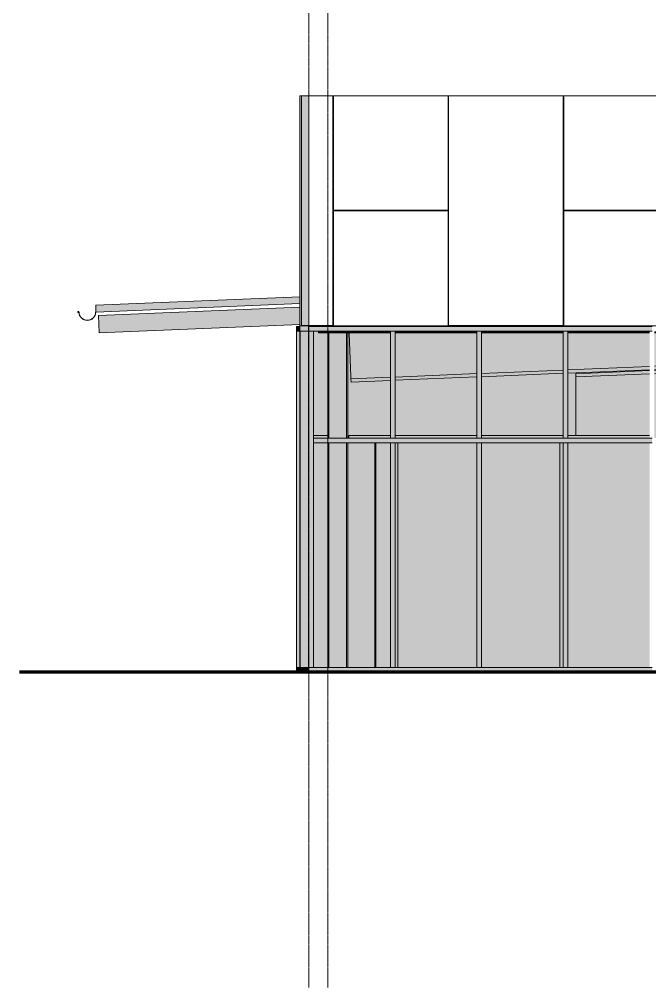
# Model space of a CAD drawing. Header units: inches. Extents: x 20478 to 36715, y -248 to 750.
# Drawn here: x 23883.7 to 24147.7, y -132 to 273.3 of the extents above; entities that cross this region are included whole.
import ezdxf

# ---------------------------------------------------------------- set-up
doc = ezdxf.new("R2010")
doc.units = ezdxf.units.IN
doc.header["$MEASUREMENT"] = 0
doc.linetypes.add('Grid Line 1_2_', pattern=[0.875, 0.5, -0.125, 0.125, -0.125])
for name, color, linetype, lineweight in [('A-GLAZ-CURT', 52, 'Continuous', 9), ('A-GLAZ-CWMG', 51, 'Continuous', 9), ('A-ROOF', 132, 'Continuous', 13), ('A-ROOF-OTLN', 132, 'Continuous', 9), ('A-WALL-PATT', 111, 'Continuous', 13), ('C-TOPO', 7, 'Continuous', 9), ('I-WALL', 2, 'Continuous', 13), ('L-SITE-WALL', 31, 'Continuous', 13), ('S-BEAM', 12, 'Continuous', 9), ('S-COLS', 52, 'Continuous', 9), ('S-GRID', 1, 'Continuous', 9)]:
    doc.layers.add(name, color=color, linetype=linetype, lineweight=lineweight)

# ---------------------------------------------------------------- blocks, each defined once
blk = doc.blocks.new('Girt_C - 8_D-1076693-Elevation - South')
at = {"layer": 'S-BEAM'}
h = blk.add_hatch(color=256, dxfattribs=at)
h.paths.add_polyline_path([(22069.53, 98), (22069.64, 98), (22069.64, 98.98), (22069.53, 98.98)], flags=0)
h.paths.add_polyline_path([(22063.52, 99.05), (22069.45, 99.05), (22069.45, 99.16), (22063.52, 99.14)], flags=0)
for p, q in [((22069.45, 99.16), (22063.52, 99.16)), ((22063.52, 99.05), (22069.45, 99.05)), ((22069.53, 98.98), (22069.53, 98))]:
    blk.add_line(p, q, dxfattribs=at)
for radius, start in [(0.188, 0), (0.0782, 2.1227)]:
    blk.add_arc((22069.45, 98.98), radius, start, 90, dxfattribs=at)
blk = doc.blocks.new('W-Wide Flange-Column - B3_B-1008592-Elevation - South')
at = {"layer": 'S-COLS'}
h = blk.add_hatch(color=256, dxfattribs=at)
h.paths.add_polyline_path([(22070.07, 2), (22070.02, 96), (22069.64, 96), (22069.64, 2)], flags=0)
h.paths.add_polyline_path([(22070.07, 98), (22070.02, 142.02), (22069.64, 142), (22069.64, 98), (22070.02, 98)], flags=0)
h = blk.add_hatch(color=256, dxfattribs=at)
h.paths.add_polyline_path([(22070.59, 2), (22070.77, 2), (22070.77, 96), (22070.07, 96), (22070.11, 2), (22070.42, 2)], flags=0)
h.paths.add_polyline_path([(22070.09, 98), (22070.77, 98), (22070.77, 142.02), (22070.07, 142), (22070.07, 98)], flags=0)
h = blk.add_hatch(color=256, dxfattribs=at)
h.paths.add_polyline_path([(22070.77, 2), (22076.77, 2), (22076.77, 96), (22070.77, 96), (22070.77, 20.12)], flags=0)
h.paths.add_polyline_path([(22070.77, 98), (22076.77, 98), (22076.77, 142.02), (22070.77, 142), (22070.77, 99.81)], flags=0)
h = blk.add_hatch(color=256, dxfattribs=at)
h.paths.add_polyline_path([(22077.11, 2), (22077.46, 2), (22077.41, 96), (22076.77, 96), (22076.77, 2), (22076.91, 2)], flags=0)
h.paths.add_polyline_path([(22077.46, 98), (22077.42, 142.02), (22076.77, 142), (22076.81, 98), (22077.43, 98)], flags=0)
h = blk.add_hatch(color=256, dxfattribs=at)
h.paths.add_polyline_path([(22077.89, 2), (22077.89, 96), (22077.46, 96), (22077.46, 2)], flags=0)
h.paths.add_polyline_path([(22077.46, 98), (22077.89, 98), (22077.89, 142.02), (22077.46, 142), (22077.46, 99.81)], flags=0)
for p, q in [((22069.64, 142), (22069.64, 98)), ((22070.07, 142), (22070.07, 98)), ((22077.46, 142), (22077.46, 98)), ((22077.89, 98), (22077.89, 142)), ((22069.64, 96), (22069.64, 2)), ((22070.07, 96), (22070.07, 2)), ((22077.46, 96), (22077.46, 2)), ((22077.89, 2), (22077.89, 96))]:
    blk.add_line(p, q, dxfattribs=at)
blk = doc.blocks.new('Girt_C - 8_D-1056689-Elevation - South')
at = {"layer": 'S-BEAM'}
h = blk.add_hatch(color=256, dxfattribs=at)
h.paths.add_polyline_path([(22078.39, 98.98), (22095.77, 98.98), (22095.77, 99.16), (22078.39, 99.14), (22078.39, 99.07)], flags=0)
h.paths.add_polyline_path([(25638.16, 98.98), (25669.14, 98.98), (25669.14, 99.16), (25526.02, 99.14), (25526.02, 98.98), (25629.52, 98.98)], flags=0)
h.paths.add_polyline_path([(26260.21, 98.98), (26262.89, 98.98), (26262.89, 99.16), (26235.2, 99.14), (26235.2, 98.98), (26242.93, 98.98)], flags=0)
h.paths.add_polyline_path([(22097.77, 98.98), (22131.95, 98.98), (22131.95, 99.16), (22097.77, 99.14), (22097.77, 98.98)], flags=0)
h.paths.add_polyline_path([(25672.77, 98.98), (25672.89, 98.98), (25672.89, 99.16), (25672.77, 99.14), (25672.77, 99.06)], flags=0)
h.paths.add_polyline_path([(22133.95, 98.98), (22168.14, 98.98), (22168.14, 99.16), (22133.95, 99.14), (22133.95, 98.98)], flags=0)
h.paths.add_polyline_path([(22170.14, 98.98), (22204.33, 98.98), (22204.33, 99.16), (22170.14, 99.14), (22170.14, 98.98)], flags=0)
h.paths.add_polyline_path([(26233.2, 98.98), (26233.2, 99.16), (26199.02, 99.14), (26199.02, 98.98), (26225.65, 98.98)], flags=0)
h.paths.add_polyline_path([(22206.33, 98.98), (22240.52, 98.98), (22240.52, 99.16), (22206.33, 99.14), (22206.33, 98.98)], flags=0)
h.paths.add_polyline_path([(22242.52, 98.98), (22276.7, 98.98), (22276.7, 99.16), (22242.52, 99.14), (22242.52, 98.98)], flags=0)
h.paths.add_polyline_path([(25521.27, 98.98), (25521.27, 99.16), (25506.27, 99.14), (25506.27, 98.98)], flags=0)
h.paths.add_polyline_path([(22278.7, 98.98), (22311.77, 98.98), (22311.77, 99.16), (22278.7, 99.14), (22278.7, 98.98)], flags=0)
h.paths.add_polyline_path([(25501.52, 98.98), (25501.52, 99.16), (25309.14, 99.14), (25309.14, 98.98), (25499.93, 98.98)], flags=0)
h.paths.add_polyline_path([(26197.02, 98.98), (26197.02, 99.16), (26162.83, 99.14), (26162.83, 98.98), (26191.1, 98.98)], flags=0)
h.paths.add_polyline_path([(22313.77, 98.98), (22314.02, 98.98), (22314.02, 99.16), (22313.77, 99.14), (22313.77, 98.98)], flags=0)
h.paths.add_polyline_path([(25803.77, 98.98), (25834.02, 98.98), (25834.02, 99.16), (25803.77, 99.14), (25803.77, 99.06)], flags=0)
h.paths.add_polyline_path([(22426.27, 98.98), (22456.52, 98.99), (22456.52, 99.16), (22426.27, 99.13), (22426.27, 98.98)], flags=0)
h.paths.add_polyline_path([(22811.14, 98.98), (22811.52, 98.99), (22811.52, 99.16), (22811.14, 99.13), (22811.14, 98.99)], flags=0)
h.paths.add_polyline_path([(26160.83, 98.98), (26160.83, 99.16), (26128.02, 99.14), (26128.02, 98.98), (26156.54, 98.98)], flags=0)
h.paths.add_polyline_path([(22813.52, 98.98), (22847.7, 98.99), (22847.7, 99.16), (22813.52, 99.13), (22813.52, 98.99)], flags=0)
h.paths.add_polyline_path([(22849.7, 98.98), (22883.89, 98.99), (22883.89, 99.16), (22849.7, 99.13), (22849.7, 98.99)], flags=0)
h.paths.add_polyline_path([(22889.26, 98.98), (23337.39, 99), (23337.39, 99.16), (22889.26, 99.13), (22889.26, 98.99)], flags=0)
h.paths.add_polyline_path([(26123.27, 98.98), (26123.27, 99.16), (26090.45, 99.14), (26090.45, 98.98), (26121.98, 98.98)], flags=0)
h.paths.add_polyline_path([(26088.45, 98.98), (26088.45, 99.16), (26054.27, 99.14), (26054.27, 98.98), (26087.42, 98.98)], flags=0)
h.paths.add_polyline_path([(23343.02, 98.98), (23373.27, 99.01), (23373.27, 99.16), (23343.02, 99.12), (23343.02, 99)], flags=0)
h.paths.add_polyline_path([(25305.52, 98.98), (25305.52, 99.16), (25305.27, 99.14), (25305.27, 98.98)], flags=0)
h.paths.add_polyline_path([(25836.02, 98.98), (25836.27, 98.98), (25836.27, 99.16), (25836.02, 99.14), (25836.02, 99.06)], flags=0)
h.paths.add_polyline_path([(23375.27, 98.98), (23375.52, 99.01), (23375.52, 99.16), (23375.27, 99.12), (23375.27, 99.01)], flags=0)
h.paths.add_polyline_path([(25112.52, 98.98), (25112.52, 99.16), (25112.27, 99.14), (25112.27, 98.98)], flags=0)
h.paths.add_polyline_path([(23954.27, 98.98), (23954.52, 99.02), (23954.52, 99.16), (23954.27, 99.11), (23954.27, 99.02)], flags=0)
h.paths.add_polyline_path([(26052.27, 98.98), (26052.27, 99.16), (26018.08, 99.14), (26018.08, 98.98), (26018.3, 98.98)], flags=0)
h.paths.add_polyline_path([(23956.52, 98.98), (23989.45, 99.02), (23989.45, 99.16), (23956.52, 99.11), (23956.52, 99.02)], flags=0)
h.paths.add_polyline_path([(25110.27, 98.98), (25110.27, 99.16), (25080.02, 99.14), (25080.02, 98.98), (25102.51, 98.98)], flags=0)
h.paths.add_polyline_path([(23991.45, 98.98), (24025.64, 99.02), (24025.64, 99.16), (23991.45, 99.11), (23991.45, 99.02)], flags=0)
h.paths.add_polyline_path([(24027.64, 98.98), (24061.83, 99.02), (24061.83, 99.16), (24027.64, 99.11), (24027.64, 99.02)], flags=0)
h.paths.add_polyline_path([(26016.08, 98.98), (26016.08, 99.16), (25983.02, 99.14), (25983.02, 98.98), (26001.03, 98.98)], flags=0)
h.paths.add_polyline_path([(24244.02, 98.98), (24244.02, 99.16), (24243.77, 99.14), (24243.77, 98.98)], flags=0)
h.paths.add_polyline_path([(24063.83, 98.98), (24098.02, 99.02), (24098.02, 99.16), (24063.83, 99.11), (24063.83, 99.02)], flags=0)
h.paths.add_polyline_path([(24241.77, 98.98), (24241.77, 99.16), (24208.58, 99.14), (24208.58, 98.98), (24238.55, 98.98)], flags=0)
h.paths.add_polyline_path([(24100.02, 98.98), (24133.58, 99.02), (24133.58, 99.16), (24100.02, 99.11), (24100.02, 99.02)], flags=0)
h.paths.add_polyline_path([(24138.33, 98.98), (24170.39, 99.02), (24170.39, 99.16), (24138.33, 99.14), (24138.33, 99.02)], flags=0)
h.paths.add_polyline_path([(24206.58, 98.98), (24206.58, 99.16), (24172.39, 99.14), (24172.39, 98.98), (24186.71, 98.98)], flags=0)
h.paths.add_polyline_path([(25981.02, 98.98), (25981.02, 99.16), (25980.77, 99.14), (25980.77, 98.98)], flags=0)
h = blk.add_hatch(color=256, dxfattribs=at)
h.paths.add_polyline_path([(24243.77, 96.61), (24244.02, 96.61), (24244.02, 98.98), (24243.77, 98.98), (24243.77, 97)], flags=0)
h.paths.add_polyline_path([(25112.27, 96.61), (25112.52, 96.61), (25112.52, 98.98), (25112.27, 98.98), (25112.27, 97)], flags=0)
h.paths.add_polyline_path([(25305.27, 96.61), (25305.52, 96.61), (25305.52, 98.98), (25305.27, 98.98)], flags=0)
h.paths.add_polyline_path([(25309.14, 96.61), (25501.52, 96.61), (25501.52, 98.98), (25309.14, 98.98)], flags=0)
h.paths.add_polyline_path([(25506.27, 96.61), (25521.27, 96.61), (25521.27, 98.98), (25506.27, 98.98)], flags=0)
h.paths.add_polyline_path([(25526.02, 96.61), (25669.14, 96.61), (25669.14, 98.98), (25526.02, 98.98)], flags=0)
h.paths.add_polyline_path([(25672.89, 96.61), (25672.89, 98.98), (25672.77, 98.98), (25672.77, 96.61)], flags=0)
h.paths.add_polyline_path([(25836.02, 96.61), (25836.27, 96.61), (25836.27, 98.98), (25836.02, 98.98), (25836.02, 97)], flags=0)
h.paths.add_polyline_path([(25980.77, 96.61), (25981.02, 96.61), (25981.02, 98.98), (25980.77, 98.98), (25980.77, 97)], flags=0)
h.paths.add_polyline_path([(22889.26, 96.61), (23337.39, 96.61), (23337.39, 98.98), (22889.26, 98.98)], flags=0)
h.paths.add_polyline_path([(23954.52, 96.61), (23954.52, 98.98), (23954.27, 98.98), (23954.27, 96.61)], flags=0)
h.paths.add_polyline_path([(22811.52, 96.61), (22811.52, 98.98), (22811.14, 98.98), (22811.14, 96.61)], flags=0)
h.paths.add_polyline_path([(23375.52, 96.61), (23375.52, 98.98), (23375.27, 98.98), (23375.27, 96.61)], flags=0)
h.paths.add_polyline_path([(22313.77, 96.61), (22314.02, 96.61), (22314.02, 98.98), (22313.77, 98.98), (22313.77, 97)], flags=0)
h.paths.add_polyline_path([(22166.77, 98), (22168.14, 98), (22168.14, 98.98), (22133.95, 98.98), (22133.95, 98), (22147.77, 98)], flags=0)
h.paths.add_polyline_path([(22171.52, 98), (22204.33, 98), (22204.33, 98.98), (22170.14, 98.98), (22170.14, 98)], flags=0)
h.paths.add_polyline_path([(22821.66, 98), (22847.7, 98), (22847.7, 98.98), (22813.52, 98.98), (22813.52, 98)], flags=0)
h.paths.add_polyline_path([(25834.02, 98), (25834.02, 98.98), (25803.77, 98.98), (25803.77, 98), (25810.95, 98)], flags=0)
h.paths.add_polyline_path([(22849.7, 98), (22883.89, 98), (22883.89, 98.98), (22849.7, 98.98)], flags=0)
h.paths.add_polyline_path([(26156.54, 98), (26160.83, 98), (26160.83, 98.98), (26128.02, 98.98), (26128.02, 98), (26139.26, 98)], flags=0)
h.paths.add_polyline_path([(26162.83, 98), (26197.02, 98), (26197.02, 98.98), (26162.83, 98.98)], flags=0)
h.paths.add_polyline_path([(22206.33, 98), (22240.52, 98), (22240.52, 98.98), (22206.33, 98.98)], flags=0)
h.paths.add_polyline_path([(25983.02, 98), (26016.08, 98), (26016.08, 98.98), (25983.02, 98.98)], flags=0)
h.paths.add_polyline_path([(26199.02, 98), (26233.2, 98), (26233.2, 98.98), (26199.02, 98.98)], flags=0)
h.paths.add_polyline_path([(22456.52, 98), (22456.52, 98.98), (22426.27, 98.98), (22426.27, 98)], flags=0)
h.paths.add_polyline_path([(26018.08, 98), (26052.27, 98), (26052.27, 98.98), (26018.08, 98.98)], flags=0)
h.paths.add_polyline_path([(22113.21, 98), (22131.95, 98), (22131.95, 98.98), (22097.77, 98.98), (22097.77, 98)], flags=0)
h.paths.add_polyline_path([(26054.27, 98), (26088.45, 98), (26088.45, 98.98), (26054.27, 98.98)], flags=0)
h.paths.add_polyline_path([(22303.28, 98), (22311.77, 98), (22311.77, 98.98), (22278.7, 98.98), (22278.7, 98), (22286, 98)], flags=0)
h.paths.add_polyline_path([(26235.2, 98), (26262.89, 98), (26262.89, 98.98), (26235.2, 98.98)], flags=0)
h.paths.add_polyline_path([(23343.02, 98), (23373.27, 98), (23373.27, 98.98), (23343.02, 98.98)], flags=0)
h.paths.add_polyline_path([(22078.65, 98), (22095.77, 98), (22095.77, 98.98), (22078.39, 98.98), (22078.39, 98)], flags=0)
h.paths.add_polyline_path([(26090.45, 98), (26123.27, 98), (26123.27, 98.98), (26090.45, 98.98)], flags=0)
h.paths.add_polyline_path([(25102.51, 98), (25110.27, 98), (25110.27, 98.98), (25080.02, 98.98), (25080.02, 98), (25085.23, 98)], flags=0)
h.paths.add_polyline_path([(22251.45, 98), (22276.7, 98), (22276.7, 98.98), (22242.52, 98.98), (22242.52, 98)], flags=0)
h.paths.add_polyline_path([(24238.55, 98), (24241.77, 98), (24241.77, 98.98), (24208.58, 98.98), (24208.58, 98), (24221.27, 98)], flags=0)
h.paths.add_polyline_path([(23956.52, 98), (23989.45, 98), (23989.45, 98.98), (23956.52, 98.98)], flags=0)
h.paths.add_polyline_path([(24186.71, 98), (24206.58, 98), (24206.58, 98.98), (24172.39, 98.98), (24172.39, 98)], flags=0)
h.paths.add_polyline_path([(23991.45, 98), (24025.64, 98), (24025.64, 98.98), (23991.45, 98.98)], flags=0)
h.paths.add_polyline_path([(24152.15, 98), (24170.39, 98), (24170.39, 98.98), (24136.2, 98.98), (24136.2, 98)], flags=0)
h.paths.add_polyline_path([(24027.64, 98), (24061.83, 98), (24061.83, 98.98), (24027.64, 98.98)], flags=0)
h.paths.add_polyline_path([(24117.6, 98), (24134.2, 98), (24134.2, 98.98), (24100.02, 98.98), (24100.02, 98)], flags=0)
h.paths.add_polyline_path([(24063.83, 98), (24098.02, 98), (24098.02, 98.98), (24063.83, 98.98)], flags=0)
for p, q in [((22095.77, 99.16), (22078.39, 99.16)), ((22078.39, 98.98), (22078.39, 99.16)), ((22078.39, 98), (22078.39, 98.98)), ((22131.95, 99.16), (22097.77, 99.16)), ((22168.14, 99.16), (22133.95, 99.16)), ((22204.33, 99.16), (22170.14, 99.16))]:
    blk.add_line(p, q, dxfattribs=at)
blk = doc.blocks.new('W-Wide Flange-Column - B3_D-1008830-Elevation - South')
at = {"layer": 'S-COLS'}
for points in [[(22088.52, 2), (22088.52, 96), (22077.89, 96), (22077.89, 2), (22078.65, 2)], [(22088.86, 2), (22089.21, 2), (22089.16, 96), (22088.52, 96), (22088.52, 2), (22088.66, 2)], [(22089.64, 2), (22089.64, 96), (22089.21, 96), (22089.21, 2)]]:
    blk.add_hatch(color=256, dxfattribs=at).paths.add_polyline_path(points, flags=0)
for p, q in [((22089.21, 96), (22089.21, 2)), ((22089.64, 2), (22089.64, 96))]:
    blk.add_line(p, q, dxfattribs=at)
blk = doc.blocks.new('W-Wide Flange - 8_ WIDE-1065303-Elevation - South')
at = {"layer": 'S-BEAM'}
h = blk.add_hatch(color=256, dxfattribs=at)
h.paths.add_polyline_path([(22173.39, 124.97), (22204.33, 126.29), (22204.33, 126.65), (22173.39, 125.36), (22173.39, 124.99)], flags=0)
h.paths.add_polyline_path([(22206.33, 126.34), (22240.52, 127.79), (22240.52, 128.15), (22206.33, 126.73), (22206.33, 126.36)], flags=0)
h.paths.add_polyline_path([(22242.52, 127.85), (22276.7, 129.3), (22276.7, 129.66), (22242.52, 128.24), (22242.52, 127.87)], flags=0)
h.paths.add_polyline_path([(22309.89, 131.04), (22311.77, 131.04), (22311.77, 131.12)], flags=0)
h.paths.add_polyline_path([(22278.7, 129.36), (22309.89, 130.68), (22309.89, 131.04), (22278.7, 129.75), (22278.7, 129.38)], flags=0)
h.paths.add_polyline_path([(22314.02, 131.04), (22314.02, 131.22), (22313.77, 131.2), (22313.77, 131.04)], flags=0)
h.paths.add_polyline_path([(22426.27, 135.5), (22456.52, 136.79), (22456.52, 137.15), (22426.27, 135.86), (22426.27, 135.52)], flags=0)
h = blk.add_hatch(color=256, dxfattribs=at)
h.paths.add_polyline_path([(22173.39, 123.61), (22204.33, 124.89), (22204.33, 126.26), (22173.39, 124.97), (22173.39, 123.69)], flags=0)
h.paths.add_polyline_path([(22206.33, 124.98), (22240.52, 126.4), (22240.52, 127.76), (22206.33, 126.34)], flags=0)
h.paths.add_polyline_path([(22242.52, 126.49), (22276.7, 127.91), (22276.7, 129.27), (22242.52, 127.85)], flags=0)
h.paths.add_polyline_path([(22278.7, 127.99), (22309.89, 129.29), (22309.89, 130.65), (22278.7, 129.36)], flags=0)
h.paths.add_polyline_path([(22426.27, 134.14), (22456.52, 135.4), (22456.52, 136.76), (22426.27, 135.5)], flags=0)
for p, q in [((22426.27, 135.5), (22456.52, 136.76)), ((22426.27, 134.14), (22456.52, 135.4)), ((22278.7, 129.36), (22309.89, 130.65)), ((22173.39, 124.97), (22204.33, 126.26)), ((22206.33, 126.34), (22240.52, 127.76)), ((22206.33, 124.98), (22240.52, 126.4)), ((22242.52, 127.85), (22276.7, 129.27)), ((22242.52, 126.49), (22276.7, 127.91)), ((22278.7, 127.99), (22309.89, 129.29)), ((22173.39, 123.61), (22204.33, 124.89))]:
    blk.add_line(p, q, dxfattribs=at)
blk = doc.blocks.new('W-Wide Flange - 8_ WIDE-1052445-Elevation - South')
at = {"layer": 'S-BEAM'}
h = blk.add_hatch(color=256, dxfattribs=at)
h.paths.add_polyline_path([(22079.24, 123.69), (22095.77, 124.38), (22095.77, 142.02), (22078.47, 142), (22078.86, 132.63)], flags=0)
h.paths.add_polyline_path([(22097.77, 124.46), (22131.95, 125.88), (22131.95, 142.02), (22097.77, 142), (22097.77, 132.63)], flags=0)
h.paths.add_polyline_path([(22133.95, 125.97), (22168.14, 127.39), (22168.14, 142.02), (22133.95, 142), (22133.95, 132.63)], flags=0)
h.paths.add_polyline_path([(22170.14, 127.47), (22204.33, 128.9), (22204.33, 142.02), (22170.14, 142), (22170.14, 132.63)], flags=0)
h.paths.add_polyline_path([(22206.33, 128.98), (22240.52, 130.41), (22240.52, 142.02), (22206.33, 142), (22206.33, 132.63)], flags=0)
h.paths.add_polyline_path([(22242.52, 130.49), (22276.7, 131.91), (22276.7, 142.02), (22242.52, 142.02), (22242.52, 132.63)], flags=0)
h.paths.add_polyline_path([(22278.7, 132), (22311.77, 133.38), (22311.77, 142.02), (22278.7, 142.02), (22278.7, 132.63)], flags=0)
h.paths.add_polyline_path([(22313.77, 133.46), (22314.02, 133.47), (22314.02, 142.02), (22313.77, 142.02)], flags=0)
h.paths.add_polyline_path([(22426.27, 138.15), (22456.52, 139.41), (22456.52, 142.02), (22426.27, 142)], flags=0)
h = blk.add_hatch(color=256, dxfattribs=at)
h.paths.add_polyline_path([(22079.27, 122.8), (22095.77, 123.51), (22095.77, 124.38), (22079.24, 123.69), (22079.27, 122.83)], flags=0)
h.paths.add_polyline_path([(22097.77, 123.57), (22131.95, 125.02), (22131.95, 125.88), (22097.77, 124.45), (22097.77, 123.6)], flags=0)
h.paths.add_polyline_path([(22133.95, 125.08), (22168.14, 126.53), (22168.14, 127.39), (22133.95, 125.95), (22133.95, 125.1)], flags=0)
h.paths.add_polyline_path([(22170.14, 126.58), (22204.33, 128.04), (22204.33, 128.9), (22170.14, 127.44), (22170.14, 126.61)], flags=0)
h.paths.add_polyline_path([(22206.33, 128.09), (22240.52, 129.55), (22240.52, 130.41), (22206.33, 128.94), (22206.33, 128.12)], flags=0)
h.paths.add_polyline_path([(22242.52, 129.6), (22276.7, 131.05), (22276.7, 131.91), (22242.52, 130.44), (22242.52, 129.62)], flags=0)
h.paths.add_polyline_path([(22278.7, 131.11), (22311.77, 132.51), (22311.77, 133.38), (22278.7, 132), (22278.7, 131.13)], flags=0)
h.paths.add_polyline_path([(22313.77, 132.57), (22314.02, 132.63), (22314.02, 133.47), (22313.77, 133.46), (22313.77, 132.59)], flags=0)
h.paths.add_polyline_path([(22426.27, 137.26), (22456.52, 138.55), (22456.52, 139.41), (22426.27, 138.15), (22426.27, 137.27)], flags=0)
h = blk.add_hatch(color=256, dxfattribs=at)
h.paths.add_polyline_path([(22079.33, 121.44), (22095.77, 122.12), (22095.77, 123.48), (22079.27, 122.8)], flags=0)
h.paths.add_polyline_path([(22097.77, 122.21), (22131.95, 123.63), (22131.95, 124.99), (22097.77, 123.57)], flags=0)
h.paths.add_polyline_path([(22133.95, 123.71), (22168.14, 125.14), (22168.14, 126.5), (22133.95, 125.08)], flags=0)
h.paths.add_polyline_path([(22170.14, 125.22), (22204.33, 126.65), (22204.33, 128.01), (22170.14, 126.58)], flags=0)
h.paths.add_polyline_path([(22206.33, 126.73), (22240.52, 128.15), (22240.52, 129.52), (22206.33, 128.09)], flags=0)
h.paths.add_polyline_path([(22242.52, 128.24), (22276.7, 129.66), (22276.7, 131.02), (22242.52, 129.6)], flags=0)
h.paths.add_polyline_path([(22278.7, 129.75), (22311.77, 131.12), (22311.77, 132.48), (22278.7, 131.11)], flags=0)
h.paths.add_polyline_path([(22313.77, 131.21), (22314.02, 131.22), (22314.02, 132.58), (22313.77, 132.57)], flags=0)
h.paths.add_polyline_path([(22426.27, 135.89), (22456.52, 137.15), (22456.52, 138.52), (22426.27, 137.26)], flags=0)
for p, q in [((22079.24, 123.69), (22078.47, 142)), ((22426.27, 137.26), (22456.52, 138.52)), ((22426.27, 135.89), (22456.52, 137.15)), ((22242.52, 129.6), (22276.7, 131.02)), ((22278.7, 131.11), (22311.77, 132.48)), ((22278.7, 129.75), (22311.77, 131.12)), ((22313.77, 132.57), (22314.02, 132.58)), ((22313.77, 131.21), (22314.02, 131.22)), ((22133.95, 125.08), (22168.14, 126.5)), ((22170.14, 126.58), (22204.33, 128.01)), ((22170.14, 125.22), (22204.33, 126.65)), ((22206.33, 128.09), (22240.52, 129.52)), ((22206.33, 126.73), (22240.52, 128.15)), ((22242.52, 128.24), (22276.7, 129.66)), ((22079.27, 122.8), (22079.24, 123.69)), ((22079.27, 122.8), (22095.77, 123.48)), ((22079.33, 121.44), (22079.27, 122.8)), ((22079.33, 121.44), (22095.77, 122.12)), ((22097.77, 123.57), (22131.95, 124.99)), ((22097.77, 122.21), (22131.95, 123.63)), ((22133.95, 123.71), (22168.14, 125.14))]:
    blk.add_line(p, q, dxfattribs=at)
blk = doc.blocks.new('Rectangular Mullion - Rectangular Mullion 1-827464-Elevation - South')
at = {"layer": 'A-GLAZ-CWMG'}
blk.add_hatch(color=256, dxfattribs=at).paths.add_polyline_path([(22098.83, 2), (22098.83, 96), (22097.77, 96), (22097.77, 2)], flags=0)
blk.add_line((22098.83, 2), (22098.83, 96), dxfattribs=at)
blk = doc.blocks.new('Rectangular Mullion - Rectangular Mullion 1-995980-Elevation - South')
at = {"layer": 'A-GLAZ-CWMG'}
blk.add_hatch(color=256, dxfattribs=at).paths.add_polyline_path([(22057.89, 0), (22057.89, 2), (22056.52, 2), (22056.52, 0)], flags=0)
for p, q in [((22057.89, 2), (22056.52, 2)), ((22056.52, 2), (22056.52, 0))]:
    blk.add_line(p, q, dxfattribs=at)
blk = doc.blocks.new('Rectangular Mullion - Rectangular Mullion 1-827490-Elevation - South')
at = {"layer": 'A-GLAZ-CWMG'}
blk.add_hatch(color=256, dxfattribs=at).paths.add_polyline_path([(22057.89, 97), (22057.89, 142.75), (22056.52, 142.75), (22056.52, 97)], flags=0)
for p, q in [((22056.52, 142.75), (22057.89, 142.75)), ((22056.52, 97), (22056.52, 142.75))]:
    blk.add_line(p, q, dxfattribs=at)
blk = doc.blocks.new('Rectangular Mullion - Rectangular Mullion 1-827475-Elevation - South')
at = {"layer": 'A-GLAZ-CWMG'}
blk.add_hatch(color=256, dxfattribs=at).paths.add_polyline_path([(22056.52, 2), (22057.89, 2), (22057.89, 97), (22056.52, 97), (22056.52, 20.12)], flags=0)
for p, q in [((22056.52, 2), (22056.52, 97)), ((22057.89, 2), (22056.52, 2))]:
    blk.add_line(p, q, dxfattribs=at)
blk = doc.blocks.new('Rectangular Mullion - Rectangular Mullion 1-995982-Elevation - South')
at = {"layer": 'A-GLAZ-CWMG'}
blk.add_hatch(color=256, dxfattribs=at).paths.add_polyline_path([(22056.52, 142.75), (22057.89, 142.75), (22057.89, 144.75), (22056.52, 144.75), (22056.52, 143.06)], flags=0)
for p, q in [((22057.89, 144.75), (22056.52, 144.75)), ((22056.52, 144.75), (22056.52, 142.75)), ((22056.52, 142.75), (22057.89, 142.75))]:
    blk.add_line(p, q, dxfattribs=at)
blk = doc.blocks.new('Rectangular Mullion - Rectangular Mullion 1-993407-Elevation - South')
at = {"layer": 'A-GLAZ-CWMG'}
blk.add_hatch(color=256, dxfattribs=at).paths.add_polyline_path([(22063.52, 2), (22063.52, 97), (22061.52, 97), (22061.52, 2)], flags=0)
for p, q in [((22061.52, 97), (22061.52, 2)), ((22063.52, 97), (22063.52, 2)), ((22063.52, 2), (22061.52, 2))]:
    blk.add_line(p, q, dxfattribs=at)
blk = doc.blocks.new('Rectangular Mullion - Rectangular Mullion 1-993408-Elevation - South')
at = {"layer": 'A-GLAZ-CWMG'}
blk.add_hatch(color=256, dxfattribs=at).paths.add_polyline_path([(22061.52, 97), (22063.52, 97), (22063.52, 142.75), (22061.52, 142.75), (22061.52, 104.5)], flags=0)
for p, q in [((22061.52, 142.75), (22063.52, 142.75)), ((22061.52, 142.75), (22061.52, 97)), ((22063.52, 142.75), (22063.52, 97))]:
    blk.add_line(p, q, dxfattribs=at)
blk = doc.blocks.new('Rectangular Mullion - Rectangular Mullion 1-995508-Elevation - South')
at = {"layer": 'A-GLAZ-CWMG'}
blk.add_hatch(color=256, dxfattribs=at).paths.add_polyline_path([(22095.93, 142.75), (22096.77, 142.75), (22096.77, 144.75), (22061.52, 144.75), (22061.52, 142.75), (22087.29, 142.75)], flags=0)
for p, q in [((22061.52, 142.75), (22061.52, 144.75)), ((22096.77, 144.75), (22061.52, 144.75)), ((22096.77, 142.75), (22061.52, 142.75))]:
    blk.add_line(p, q, dxfattribs=at)
blk = doc.blocks.new('System Panel - Glazed-frosted-1078294-Elevation - South')
at = {"layer": 'A-GLAZ-CURT'}
blk.add_hatch(color=256, dxfattribs=at).paths.add_polyline_path([(22242.52, 2), (22276.7, 2), (22276.7, 96), (22242.52, 96), (22242.52, 20.12)], flags=0)
blk = doc.blocks.new('Rectangular Mullion - Rectangular Mullion 1-769200-Elevation - South')
at = {"layer": 'A-GLAZ-CWMG'}
blk.add_hatch(color=256, dxfattribs=at).paths.add_polyline_path([(24171.39, 0), (24207.58, 0), (24207.58, 2), (24171.39, 2)], flags=0)
blk.add_line((24171.39, 2), (24207.58, 2), dxfattribs=at)
blk = doc.blocks.new('Rectangular Mullion - Rectangular Mullion 1-769423-Elevation - South')
at = {"layer": 'A-GLAZ-CWMG'}
blk.add_hatch(color=256, dxfattribs=at).paths.add_polyline_path([(24171.39, 96), (24207.58, 96), (24207.58, 98), (24171.39, 98)], flags=0)
for p, q in [((24207.58, 98), (24171.39, 98)), ((24207.58, 96), (24171.39, 96))]:
    blk.add_line(p, q, dxfattribs=at)
blk = doc.blocks.new('Rectangular Mullion - Rectangular Mullion 1-V117-Elevation - South')
at = {"layer": 'A-GLAZ-CWMG'}
blk.add_hatch(color=256, dxfattribs=at).paths.add_polyline_path([(22241.52, 142.75), (22277.7, 142.75), (22277.7, 144.75), (22241.52, 144.75)], flags=0)
for p, q in [((22277.7, 144.75), (22241.52, 144.75)), ((22277.7, 142.75), (22241.52, 142.75))]:
    blk.add_line(p, q, dxfattribs=at)
blk = doc.blocks.new('Rectangular Mullion - Rectangular Mullion 1-995509-Elevation - South')
at = {"layer": 'A-GLAZ-CWMG'}
blk.add_hatch(color=256, dxfattribs=at).paths.add_polyline_path([(22078.65, 0), (22096.77, 0), (22096.77, 2), (22061.52, 2), (22061.52, 0)], flags=0)
for p, q in [((22061.52, 0), (22061.52, 2)), ((22061.52, 2), (22096.77, 2))]:
    blk.add_line(p, q, dxfattribs=at)
blk = doc.blocks.new('Rectangular Mullion - Rectangular Mullion 1-995510-Elevation - South')
at = {"layer": 'A-GLAZ-CWMG'}
blk.add_hatch(color=256, dxfattribs=at).paths.add_polyline_path([(22096.77, 96), (22096.77, 98), (22063.52, 98), (22063.52, 96), (22078.65, 96)], flags=0)
for p, q in [((22063.52, 96), (22063.52, 98)), ((22096.77, 98), (22063.52, 98)), ((22096.77, 96), (22063.52, 96))]:
    blk.add_line(p, q, dxfattribs=at)
blk = doc.blocks.new('Rectangular Mullion - Rectangular Mullion 1-827430-Elevation - South')
at = {"layer": 'A-GLAZ-CWMG'}
blk.add_hatch(color=256, dxfattribs=at).paths.add_polyline_path([(24206.58, 2), (24208.58, 2), (24208.58, 96), (24206.58, 96), (24206.58, 20.12)], flags=0)
for p, q in [((24206.58, 96), (24208.58, 96)), ((24206.58, 96), (24206.58, 2)), ((24208.58, 96), (24208.58, 2)), ((24208.58, 2), (24206.58, 2))]:
    blk.add_line(p, q, dxfattribs=at)
blk = doc.blocks.new('Rectangular Mullion - Rectangular Mullion 1-827431-Elevation - South')
at = {"layer": 'A-GLAZ-CWMG'}
blk.add_hatch(color=256, dxfattribs=at).paths.add_polyline_path([(24206.58, 98), (24208.58, 98), (24208.58, 142.75), (24206.58, 142.75), (24206.58, 113.88)], flags=0)
for p, q in [((24206.58, 142.75), (24208.58, 142.75)), ((24206.58, 142.75), (24206.58, 98)), ((24208.58, 142.75), (24208.58, 98)), ((24208.58, 98), (24206.58, 98))]:
    blk.add_line(p, q, dxfattribs=at)
blk = doc.blocks.new('Rectangular Mullion - Rectangular Mullion 1-827472-Elevation - South')
at = {"layer": 'A-GLAZ-CWMG'}
blk.add_hatch(color=256, dxfattribs=at).paths.add_polyline_path([(22061.52, 2), (22061.52, 97), (22058.02, 97), (22058.02, 2)], flags=0)
for p, q in [((22058.02, 2), (22058.02, 97)), ((22061.52, 2), (22058.02, 2))]:
    blk.add_line(p, q, dxfattribs=at)
blk = doc.blocks.new('Rectangular Mullion - Rectangular Mullion 1-827489-Elevation - South')
at = {"layer": 'A-GLAZ-CWMG'}
blk.add_hatch(color=256, dxfattribs=at).paths.add_polyline_path([(22061.38, 97), (22061.52, 97), (22061.52, 142.75), (22058.02, 142.75), (22058.02, 97)], flags=0)
for p, q in [((22058.02, 142.75), (22061.52, 142.75)), ((22058.02, 97), (22058.02, 142.75))]:
    blk.add_line(p, q, dxfattribs=at)
blk = doc.blocks.new('Rectangular Mullion - Rectangular Mullion 1-1043398-Elevation - South')
at = {"layer": 'A-GLAZ-CWMG'}
blk.add_hatch(color=256, dxfattribs=at).paths.add_polyline_path([(22061.52, 0), (22061.52, 2), (22058.02, 2), (22058.02, 0)], flags=0)
for p, q in [((22061.52, 2), (22058.02, 2)), ((22058.02, 2), (22058.02, 0))]:
    blk.add_line(p, q, dxfattribs=at)
blk = doc.blocks.new('Dimension Lumber - 4x8-1042507-Elevation - South')
at = {"layer": 'S-BEAM'}
blk.add_hatch(color=256, dxfattribs=at).paths.add_polyline_path([(21973.82, 142.06), (22057.89, 145.57), (22057.89, 152.82), (21973.52, 149.31)], flags=0)
for p, q in [((21973.52, 149.31), (22057.89, 152.82)), ((21973.82, 142.06), (21973.52, 149.31)), ((22057.89, 145.57), (21973.82, 142.06))]:
    blk.add_line(p, q, dxfattribs=at)
blk = doc.blocks.new('Girt_C - 8_D-943834-Elevation - South')
at = {"layer": 'S-BEAM'}
blk.add_hatch(color=256, dxfattribs=at).paths.add_polyline_path([(22156.41, 144.87), (22314.02, 144.87), (22314.02, 145), (22065.64, 144.96), (22065.64, 144.87), (22147.77, 144.87)], flags=0)
h = blk.add_hatch(color=256, dxfattribs=at)
h.paths.add_polyline_path([(22456.52, 142.5), (22456.52, 142.75), (22426.27, 142.75), (22426.27, 142.5), (22450.16, 142.5)], flags=0)
h.paths.add_polyline_path([(22190.97, 142.5), (22204.33, 142.5), (22204.33, 142.75), (22170.14, 142.75), (22170.14, 142.5), (22182.33, 142.5)], flags=0)
h.paths.add_polyline_path([(22165.05, 142.5), (22168.14, 142.5), (22168.14, 142.75), (22133.95, 142.75), (22133.95, 142.5), (22156.41, 142.5)], flags=0)
h.paths.add_polyline_path([(22065.64, 142.5), (22095.77, 142.5), (22095.77, 142.75), (22065.64, 142.75)], flags=0)
h.paths.add_polyline_path([(22206.33, 142.5), (22240.52, 142.5), (22240.52, 142.75), (22206.33, 142.75)], flags=0)
h.paths.add_polyline_path([(22314.02, 142.5), (22314.02, 144.87), (22065.64, 144.87), (22065.64, 144.75), (22313.77, 144.75), (22313.77, 142.5)], flags=0)
h.paths.add_polyline_path([(22311.77, 142.5), (22311.77, 142.75), (22278.7, 142.75), (22278.7, 142.5), (22286, 142.5)], flags=0)
h.paths.add_polyline_path([(22097.77, 142.5), (22131.95, 142.5), (22131.95, 142.75), (22097.77, 142.75)], flags=0)
h.paths.add_polyline_path([(22242.52, 142.5), (22276.7, 142.5), (22276.7, 142.75), (22242.52, 142.75)], flags=0)
h = blk.add_hatch(color=256, dxfattribs=at)
h.paths.add_polyline_path([(22456.52, 142.02), (22456.52, 142.5), (22426.27, 142.5), (22426.27, 142.02), (22450.16, 142.02)], flags=0)
h.paths.add_polyline_path([(22170.14, 142.02), (22204.33, 142.02), (22204.33, 142.5), (22170.14, 142.5)], flags=0)
h.paths.add_polyline_path([(22168.14, 142.02), (22168.14, 142.5), (22133.95, 142.5), (22133.95, 142.02), (22165.05, 142.02)], flags=0)
h.paths.add_polyline_path([(22065.64, 142.02), (22095.77, 142.02), (22095.77, 142.5), (22065.64, 142.5)], flags=0)
h.paths.add_polyline_path([(22314.02, 142.02), (22314.02, 142.5), (22313.77, 142.5), (22313.77, 142.02)], flags=0)
h.paths.add_polyline_path([(22311.77, 142.02), (22311.77, 142.5), (22278.7, 142.5), (22278.7, 142.02), (22286, 142.02)], flags=0)
h.paths.add_polyline_path([(22097.77, 142.02), (22131.95, 142.02), (22131.95, 142.5), (22097.77, 142.5)], flags=0)
h.paths.add_polyline_path([(22276.7, 142.02), (22276.7, 142.5), (22242.52, 142.5), (22242.52, 142.02), (22251.45, 142.02)], flags=0)
h.paths.add_polyline_path([(22240.52, 142.02), (22240.52, 142.5), (22206.33, 142.5), (22206.33, 142.02), (22216.89, 142.02)], flags=0)
for p, q in [((22065.64, 144.87), (22065.64, 144.96)), ((22065.64, 144.75), (22065.64, 144.87)), ((22065.64, 142.5), (22065.64, 142.75)), ((22065.64, 142.02), (22065.64, 142.5)), ((22065.64, 142.5), (22095.77, 142.5)), ((22095.77, 142.02), (22065.64, 142.02)), ((22097.77, 142.5), (22131.95, 142.5)), ((22131.95, 142.02), (22097.77, 142.02)), ((22133.95, 142.5), (22168.14, 142.5)), ((22168.14, 142.02), (22133.95, 142.02)), ((22170.14, 142.5), (22204.33, 142.5)), ((22204.33, 142.02), (22170.14, 142.02)), ((22206.33, 142.5), (22240.52, 142.5)), ((22240.52, 142.02), (22206.33, 142.02)), ((22242.52, 142.5), (22276.7, 142.5)), ((22276.7, 142.02), (22242.52, 142.02)), ((22278.7, 142.5), (22311.77, 142.5)), ((22311.77, 142.02), (22278.7, 142.02)), ((22313.77, 142.5), (22314.02, 142.5)), ((22314.02, 142.02), (22313.77, 142.02)), ((22426.27, 142.5), (22456.52, 142.5)), ((22456.52, 142.02), (22426.27, 142.02))]:
    blk.add_line(p, q, dxfattribs=at)

msp = doc.modelspace()

# ---------------------------------------------------------------- hatches: boundary and pattern name
at = {"layer": 'A-ROOF'}
msp.add_hatch(color=256, dxfattribs=at).paths.add_polyline_path([(23915.71415, 150.76042), (24001.21415, 154.32292), (24001.21415, 157.20041), (23915.71415, 153.63791)], flags=0)
at = {"layer": 'A-ROOF-OTLN'}
msp.add_hatch(color=256, dxfattribs=at).paths.add_polyline_path([(23912.21415, 147.26042), (23913.12001, 147.37968), (23913.96415, 147.72933), (23914.68902, 148.28554), (23915.24523, 149.01042), (23915.59489, 149.85455), (23915.71415, 150.76042), (23915.65165, 150.76042), (23915.53452, 149.87073), (23915.19111, 149.04167), (23914.64482, 148.32974), (23913.9329, 147.78345), (23913.10384, 147.44005), (23912.21415, 147.32292), (23911.32445, 147.44005), (23910.4954, 147.78345), (23909.78347, 148.32974), (23909.23718, 149.04167), (23908.89378, 149.87073), (23908.77665, 150.76042), (23908.71415, 150.76042), (23908.8334, 149.85455), (23909.18306, 149.01042), (23909.73927, 148.28554), (23910.46415, 147.72933), (23911.30828, 147.37968)], flags=0)
at = {"layer": 'A-WALL-PATT', "lineweight": 9}
h = msp.add_hatch(dxfattribs=at)
h.set_pattern_fill('FP_6', color=256, style=0, pattern_type=2)
h.set_pattern_definition([(0, (24111.59, 0.25), (-193, 193), [48, -145]), (90, (24111.59, 0.25), (-193, 1e-14), [96.25, -96.75]), (180, (24159.59, 96.5), (-193, 193), [48, -145]), (90, (24159.59, 0.25), (-193, 1e-14), [96.25, -96.75]), (180, (24159.59, 96.75), (-193, 193), [48, -145]), (90, (24159.59, 96.75), (-193, 1e-14), [96.25, -96.75]), (0, (24111.59, 193), (-193, 193), [48, -145]), (90, (24111.59, 96.75), (-193, 1e-14), [96.25, -96.75]), (0, (24159.84, 48.25), (-193, 193), [48, -145]), (90, (24159.84, 0), (-193, 1e-14), [48.25, -144.75]), (90, (24207.84, 0), (-193, 1e-14), [48.25, -144.75]), (0, (24159.84, 144.75), (-193, 193), [48, -145]), (90, (24159.84, 48.5), (-193, 1e-14), [96.25, -96.75]), (180, (24207.84, 48.5), (-193, 193), [48, -145]), (90, (24207.84, 48.5), (-193, 1e-14), [96.25, -96.75]), (90, (24159.84, 145), (-193, 1e-14), [48, -145]), (180, (24207.84, 145), (-193, 193), [48, -145]), (90, (24207.84, 145), (-193, 1e-14), [48, -145]), (0, (24208.09, 0.25), (-193, 193), [48, -145]), (90, (24208.09, 0.25), (-193, 1e-14), [96.25, -96.75]), (180, (24256.09, 96.5), (-193, 193), [48, -145]), (90, (24256.09, 0.25), (-193, 1e-14), [96.25, -96.75]), (180, (24256.09, 96.75), (-193, 193), [48, -145]), (90, (24256.09, 96.75), (-193, 1e-14), [96.25, -96.75]), (180, (24256.09, 193), (-193, 193), [48, -145]), (90, (24208.09, 96.75), (-193, 1e-14), [96.25, -96.75]), (0, (24256.34, 48.25), (-193, 193), [48, -145]), (90, (24256.34, 0), (-193, 1e-14), [48.25, -144.75]), (90, (24304.34, 0), (-193, 1e-14), [48.25, -144.75]), (0, (24256.34, 144.75), (-193, 193), [48, -145]), (90, (24256.34, 48.5), (-193, 1e-14), [96.25, -96.75]), (180, (24304.34, 48.5), (-193, 193), [48, -145]), (90, (24304.34, 48.5), (-193, 1e-14), [96.25, -96.75]), (90, (24256.34, 145), (-193, 1e-14), [48, -145]), (180, (24304.34, 145), (-193, 193), [48, -145]), (90, (24304.34, 145), (-193, 1e-14), [48, -145])])
h.paths.add_polyline_path([(24730.42456, 0), (24754.46415, 0), (24754.46415, 151.12565), (24741.46415, 151.12565), (24741.46415, 142.98545), (24737.96415, 142.98545), (24737.96415, 151.12565), (24736.71415, 151.12565), (24736.71415, 156.43023), (24754.46415, 156.43023), (24754.46415, 241.25), (24001.83915, 241.25), (24001.83915, 145), (24257.33915, 145), (24257.33915, 0), (24367.58915, 0), (24367.58915, 144.75), (24401.83915, 144.75), (24401.83915, 0), (24544.56044, 0), (24544.56044, 72), (24616.56044, 72), (24616.56044, 0), (24647.32021, 0), (24647.32021, 72), (24719.32021, 72), (24719.32021, 0)], flags=0)
at = {"layer": 'I-WALL'}
h = msp.add_hatch(color=256, dxfattribs=at)
h.paths.add_polyline_path([(24012.85477, 98), (24012.85477, 98.97943), (24012.96415, 98.97943), (24012.96415, 142.01791), (24008.9642, 142.06358), (24008.9642, 142.75), (24006.83915, 142.75), (24006.83915, 99.16406), (24012.77665, 99.16406), (24012.77667, 99.05469), (24006.83915, 99.05469), (24006.83915, 98), (24012.77667, 98)], flags=0)
h.paths.add_polyline_path([(24021.71415, 98), (24021.71415, 99.16406), (24039.08915, 99.16406), (24039.08915, 122.12306), (24022.65465, 121.43829), (24021.79717, 142.01791), (24021.21415, 142.00479), (24021.21415, 98)], flags=0)
h.paths.add_polyline_path([(24116.71415, 99.16406), (24116.71415, 125.35743), (24113.46415, 125.22202), (24113.46415, 99.16406)], flags=0)
h.paths.add_polyline_path([(24111.46415, 99.16406), (24111.46415, 125.13868), (24077.27665, 123.68634), (24077.27665, 99.16406), (24091.09539, 99.16406)], flags=0)
h.paths.add_polyline_path([(24041.08915, 99.16406), (24075.27665, 99.16406), (24075.27665, 123.63087), (24041.08915, 122.20639), (24041.08915, 113.87779)], flags=0)
h.paths.add_polyline_path([(24006.83915, 144.75), (24008.9642, 144.75), (24008.9642, 145), (24004.83915, 145), (24004.83915, 144.75), (24005.83915, 144.75)], flags=0)
h = msp.add_hatch(color=256, dxfattribs=at)
h.paths.add_polyline_path([(24039.08915, 2), (24039.08915, 96), (24032.96415, 96), (24032.96415, 2)], flags=0)
h.paths.add_polyline_path([(24042.15165, 2), (24075.27665, 2), (24075.27665, 96), (24042.15165, 96), (24042.15165, 95.12646)], flags=0)
h.paths.add_polyline_path([(24110.08915, 2), (24110.08915, 96), (24077.27665, 96), (24077.27665, 2)], flags=0)
h.paths.add_polyline_path([(24222.02665, 99.16406), (24253.21415, 99.16406), (24253.21415, 129.29342), (24222.02665, 127.99394), (24222.02665, 113.87779)], flags=0)
h.paths.add_polyline_path([(24116.71415, 99.16406), (24147.65165, 99.16406), (24147.65165, 124.89498), (24116.71415, 123.60592), (24116.71415, 113.87779)], flags=0)
h.paths.add_polyline_path([(24220.02665, 99.16406), (24220.02665, 127.9106), (24185.83915, 126.48612), (24185.83915, 99.16406), (24194.77039, 99.16406)], flags=0)
h.paths.add_polyline_path([(24160.21206, 99.16406), (24183.83915, 99.16406), (24183.83915, 126.40279), (24149.65165, 124.97831), (24149.65165, 99.16406)], flags=0)
h.paths.add_polyline_path([(24399.83915, 99.16406), (24399.83915, 131.2859), (24369.58915, 131.2859), (24369.58915, 99.16406)], flags=0)
msp.add_hatch(color=256, dxfattribs=at).paths.add_polyline_path([(24111.46415, 2), (24111.46415, 96), (24110.08915, 96), (24110.08915, 2)], flags=0)
at = {"layer": 'L-SITE-WALL'}
msp.add_hatch(color=256, dxfattribs=at).paths.add_polyline_path([(24004.96415, 145), (24004.96415, 241.25), (24001.21415, 241.25), (24001.21415, 145), (24004.69956, 145)], flags=0)
h = msp.add_hatch(color=256, dxfattribs=at)
h.paths.add_polyline_path([(24001.21415, 0), (24001.33915, 0), (24001.33915, 142.75), (24004.83915, 142.75), (24004.83915, 145), (24001.21415, 145), (24001.21415, 2)], flags=0)
h.paths.add_polyline_path([(24006.83915, 2), (24012.96415, 2), (24012.96415, 96), (24006.83915, 96), (24006.83915, 20.12113)], flags=0)

# ---------------------------------------------------------------- linework, layer by layer
at = {"layer": 'A-ROOF'}
for p, q in [((23915.71415, 153.63791), (24001.21415, 157.20041)), ((24001.21415, 154.32292), (23915.71415, 150.76042)), ((23915.71415, 153.63791), (23915.71415, 150.76042))]:
    msp.add_line(p, q, dxfattribs=at)
at = {"layer": 'A-ROOF-OTLN'}
for p, q in [((23908.6584, 150.51884), (23908.61377, 150.56347)), ((23915.71415, 150.76042), (23915.65165, 150.76042))]:
    msp.add_line(p, q, dxfattribs=at)
for centre, radius, start, end in [((23908.47074, 150.76042), 0.3059, 0, 307.8409908), ((23908.47074, 150.76042), 0.2434, 0, 305.9890329), ((23912.21415, 150.76042), 3.5, 180, 360), ((23912.21415, 150.76042), 3.4375, 180, 0)]:
    msp.add_arc(centre, radius, start, end, dxfattribs=at)
at = {"layer": 'C-TOPO', "lineweight": 70}
msp.add_line((25185.97935, 0), (23883.74539, 0), dxfattribs=at)
at = {"layer": 'C-TOPO'}
msp.add_line((25185.97919, 0), (23883.74539, 0), dxfattribs=at)
at = {"layer": 'I-WALL'}
for p, q in [((24004.83915, 145), (24004.83915, 144.75)), ((24116.71415, 99.16349), (24116.71415, 125.35743)), ((24110.08915, 2), (24110.08915, 96))]:
    msp.add_line(p, q, dxfattribs=at)
at = {"layer": 'L-SITE-WALL'}
for p, q in [((24001.21415, 0), (24001.21415, 241.25)), ((24754.46415, 241.25), (24001.21415, 241.25)), ((24001.83915, 241.25), (24001.83915, 145)), ((24004.96415, 241.25), (24004.96415, 145)), ((24001.21415, 145), (24257.33915, 145))]:
    msp.add_line(p, q, dxfattribs=at)
at = {"layer": 'S-GRID', "linetype": 'Grid Line 1_2_'}
for p, q in [((24004.96415, -132), (24004.96415, 573.76478)), ((24012.96415, -132), (24012.96415, 573.76478))]:
    msp.add_line(p, q, dxfattribs=at)

# ---------------------------------------------------------------- block references
at = {"layer": 'A-GLAZ-CURT'}
msp.add_blockref('System Panel - Glazed-frosted-1078294-Elevation - South', (1870.94892, 0), dxfattribs=at)
at = {"layer": 'A-GLAZ-CWMG'}
for name, p in [('Rectangular Mullion - Rectangular Mullion 1-995982-Elevation - South', (1943.32392, 0)), ('Rectangular Mullion - Rectangular Mullion 1-827490-Elevation - South', (1943.32392, 0)), ('Rectangular Mullion - Rectangular Mullion 1-827489-Elevation - South', (1943.32392, 0)), ('Rectangular Mullion - Rectangular Mullion 1-995508-Elevation - South', (1943.32392, 0)), ('Rectangular Mullion - Rectangular Mullion 1-993408-Elevation - South', (1943.32392, 0)), ('Rectangular Mullion - Rectangular Mullion 1-827431-Elevation - South', (-167.48858, 0)), ('Rectangular Mullion - Rectangular Mullion 1-V117-Elevation - South', (1798.57392, 0)), ('Rectangular Mullion - Rectangular Mullion 1-827431-Elevation - South', (-131.30108, 0)), ('Rectangular Mullion - Rectangular Mullion 1-V117-Elevation - South', (1834.76142, 0)), ('Rectangular Mullion - Rectangular Mullion 1-827431-Elevation - South', (-95.11358, 0)), ('Rectangular Mullion - Rectangular Mullion 1-V117-Elevation - South', (1870.94892, 0)), ('Rectangular Mullion - Rectangular Mullion 1-995510-Elevation - South', (1943.32392, 0)), ('Rectangular Mullion - Rectangular Mullion 1-769423-Elevation - South', (-131.30108, 0)), ('Rectangular Mullion - Rectangular Mullion 1-769423-Elevation - South', (-95.11358, 0)), ('Rectangular Mullion - Rectangular Mullion 1-769423-Elevation - South', (-58.92608, 0)), ('Rectangular Mullion - Rectangular Mullion 1-827475-Elevation - South', (1943.32392, 0)), ('Rectangular Mullion - Rectangular Mullion 1-827472-Elevation - South', (1943.32392, 0)), ('Rectangular Mullion - Rectangular Mullion 1-993407-Elevation - South', (1943.32392, 0)), ('Rectangular Mullion - Rectangular Mullion 1-827430-Elevation - South', (-167.48858, 0)), ('Rectangular Mullion - Rectangular Mullion 1-827464-Elevation - South', (1943.32392, 0)), ('Rectangular Mullion - Rectangular Mullion 1-827430-Elevation - South', (-131.30108, 0)), ('Rectangular Mullion - Rectangular Mullion 1-827430-Elevation - South', (-95.11358, 0)), ('Rectangular Mullion - Rectangular Mullion 1-995980-Elevation - South', (1943.32392, 0)), ('Rectangular Mullion - Rectangular Mullion 1-1043398-Elevation - South', (1943.32392, 0)), ('Rectangular Mullion - Rectangular Mullion 1-995509-Elevation - South', (1943.32392, 0)), ('Rectangular Mullion - Rectangular Mullion 1-769200-Elevation - South', (-131.30108, 0)), ('Rectangular Mullion - Rectangular Mullion 1-769200-Elevation - South', (-95.11358, 0)), ('Rectangular Mullion - Rectangular Mullion 1-769200-Elevation - South', (-58.92608, 0))]:
    msp.add_blockref(name, p, dxfattribs=at)
at = {"layer": 'S-BEAM'}
for name in ['Dimension Lumber - 4x8-1042507-Elevation - South', 'Girt_C - 8_D-943834-Elevation - South', 'W-Wide Flange - 8_ WIDE-1052445-Elevation - South', 'W-Wide Flange - 8_ WIDE-1065303-Elevation - South', 'Girt_C - 8_D-1076693-Elevation - South', 'Girt_C - 8_D-1056689-Elevation - South']:
    msp.add_blockref(name, (1943.32392, 0), dxfattribs=at)
at = {"layer": 'S-COLS'}
for name in ['W-Wide Flange-Column - B3_B-1008592-Elevation - South', 'W-Wide Flange-Column - B3_D-1008830-Elevation - South']:
    msp.add_blockref(name, (1943.32392, 0), dxfattribs=at)

doc.saveas('drawing.dxf')
